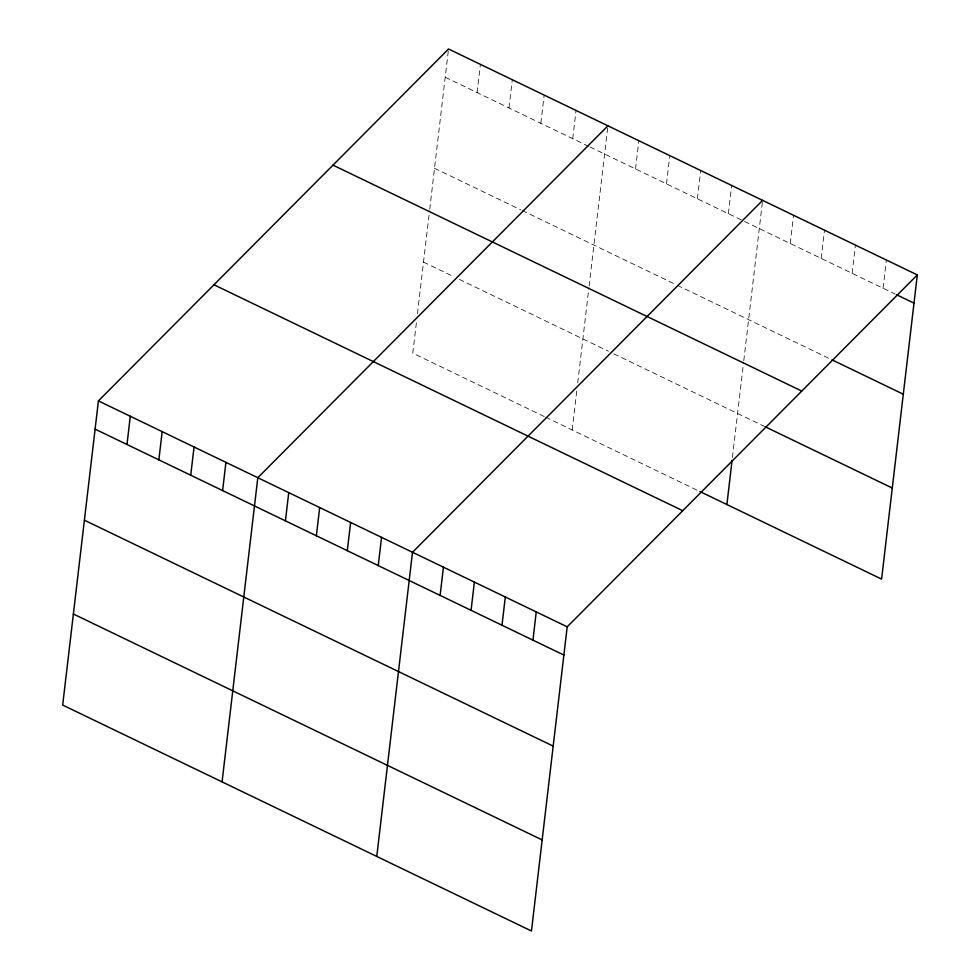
<?xml version="1.0" encoding="UTF-8"?>
<svg xmlns="http://www.w3.org/2000/svg" width="980" height="980" viewBox="0 0 980 980"><rect width="100%" height="100%" fill="white"/><g stroke="black" fill="none" stroke-linecap="round" stroke-linejoin="round"><path stroke-width="0.73" stroke-dasharray="4.9 3.68" d="M416.365 322.812L412.801 353.168L544.292 416.537M417.443 313.71L429.534 210.798M429.705 209.328L448.534 49M477.101 92.586L480.408 64.362M508.975 107.947L512.295 79.723M540.85 123.309L544.17 95.085M572.724 138.67L576.044 110.446M572.185 429.987L576.828 390.518M577.71 382.935L588.919 287.606M589.09 286.148L607.747 127.302M635.542 168.94L638.862 140.728M666.486 183.86L669.793 155.636M697.417 198.769L700.737 170.544M728.361 213.677L731.68 185.453M732.415 457.488L743.612 362.171M743.783 360.701L762.611 200.373M790.235 243.506L793.555 215.282M821.179 258.414L824.499 230.19M852.122 273.322L855.43 245.098M883.054 288.23L886.373 260.006M445.226 77.224L588.662 146.351M589.997 146.988L743.159 220.806M744.506 221.456L895.169 294.061M434.52 168.278L520.858 209.892M522.181 210.529L675.967 284.641M677.315 285.29L830.66 359.195M423.507 262.101L454.046 276.826M459.363 279.386L608.445 351.232M613.823 353.829L765.833 427.084M545.627 417.186L698.642 490.919"/><path stroke-width="1.47" d="M98.417 400.906L62.683 705.073L531.466 931L567.2 626.832L917.317 274.927L448.534 49L98.417 400.906L567.2 626.832M126.984 444.491L130.291 416.267M158.858 459.853L162.178 431.629M190.732 475.214L194.052 446.99M222.607 490.576L225.927 462.364M222.068 781.893L257.801 477.726L607.918 125.808M285.425 520.858L288.745 492.634M316.369 535.766L319.676 507.542M347.3 550.674L350.62 522.45M378.243 565.582L381.563 537.371M376.773 856.447L412.494 552.279L762.611 200.373M440.118 595.411L443.438 567.187M471.062 610.32L474.381 582.096M502.005 625.228L505.313 597.004M532.936 640.136L536.256 611.924M726.891 504.541L732.06 460.527M917.317 274.927L881.584 579.094L699.977 491.568M896.504 294.711L913.997 303.139M832.008 359.844L903.303 394.205M332.992 165.13L801.775 391.057M765.833 427.084L892.278 488.028M213.959 284.776L682.729 510.702M95.109 429.13L563.88 655.057M84.403 520.196L553.186 746.111M73.39 614.019L542.161 839.933"/></g></svg>
